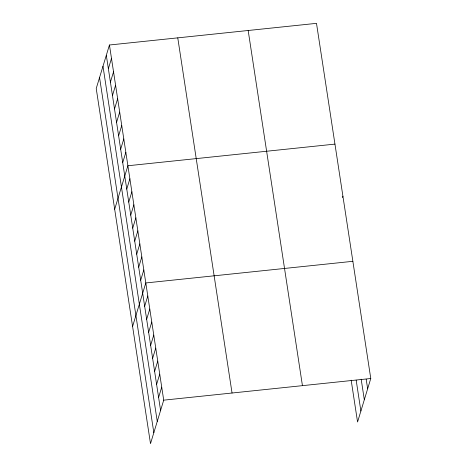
<?xml version="1.0" encoding="UTF-8"?>
<svg xmlns="http://www.w3.org/2000/svg" width="467" height="467" viewBox="0 0 467 467"><rect width="100%" height="100%" fill="white"/><g stroke="black" fill="none" stroke-linecap="round" stroke-linejoin="round"><path stroke-width="0.7" d="M109.441 45.001L96.225 88.491L150.502 443.65L163.713 400.161L109.441 45.001L316.498 23.35L370.775 378.509L357.559 421.999L351.172 380.191M108.362 68.707L111.49 58.416M110.416 82.128L113.539 71.83M112.465 95.542L115.594 85.251M114.514 108.963L117.643 98.665M116.563 122.377L119.692 112.086M118.612 135.798L121.741 125.5M120.667 149.212L123.79 138.921M122.716 162.633L125.845 152.335M114.678 209.245L127.894 165.756L334.95 144.105M126.755 189.071L129.884 178.773M128.746 202.094L131.875 191.797M130.737 215.112L133.866 204.82M132.727 228.135L135.856 217.844M134.718 241.159L137.841 230.867M136.708 254.182L139.831 243.891M138.699 267.206L141.822 256.914M140.684 280.229L143.813 269.932M132.593 326.445L145.803 282.955L352.865 261.31M144.665 306.27L147.794 295.979M146.656 319.294L149.784 309.002M148.646 332.317L151.775 322.026M150.637 345.341L153.766 335.049M152.627 358.364L155.756 348.067M154.618 371.388L157.747 361.09M156.608 384.405L159.732 374.114M158.599 397.429L161.722 387.137M342.498 197.57L342.912 196.193M163.713 400.161L370.775 378.509M366.181 379.21L367.646 388.807M361.178 379.198L364.318 399.758M356.175 380.202L360.886 411.048M248.17 30.495L302.441 385.654M177.769 37.856L232.046 393.016M106.313 55.293L160.59 410.452M102.985 66.25L157.256 421.409M99.553 77.534L153.83 432.693"/></g></svg>
